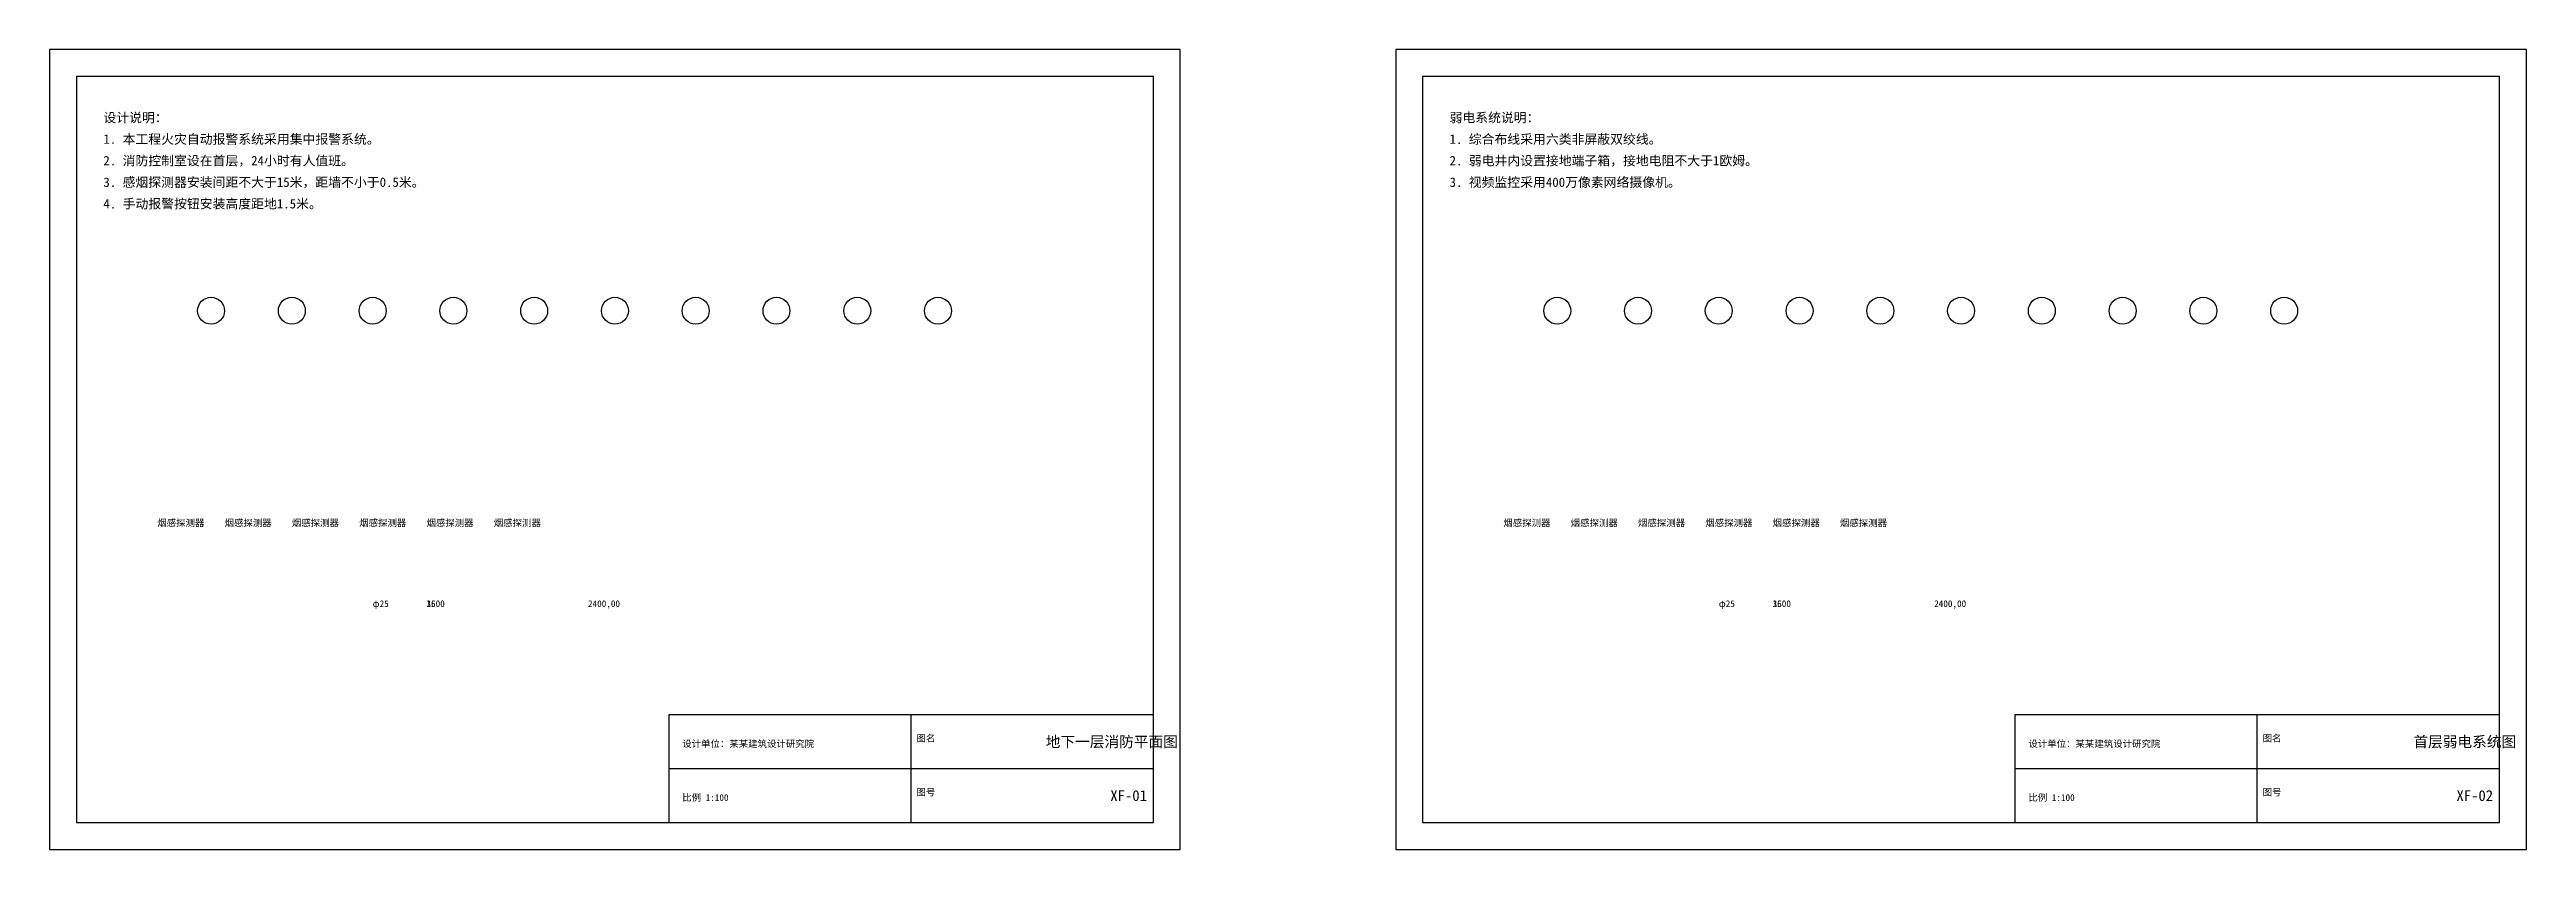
# Model space of a CAD drawing. Header units: metres. Extents: x 0 to 92000, y 0 to 29700.
import ezdxf

# ---------------------------------------------------------------- set-up
doc = ezdxf.new("R2010")
doc.units = ezdxf.units.M
doc.styles.add('CN', font='simsun.ttf')

# ---------------------------------------------------------------- blocks, each defined once
blk = doc.blocks.new('A3图框')
for p, q in [((320, 10), (320, 50)), ((230, 30), (410, 30))]:
    blk.add_line(p, q)
for points in [[(0, 0), (420, 0), (420, 297), (0, 297)], [(10, 10), (410, 10), (410, 287), (10, 287)], [(230, 10), (410, 10), (410, 50), (230, 50)]]:
    blk.add_lwpolyline(points, close=True)

msp = doc.modelspace()

# ---------------------------------------------------------------- linework, layer by layer
for centre in [(6000, 20000), (9000, 20000), (12000, 20000), (15000, 20000), (18000, 20000), (21000, 20000), (24000, 20000), (27000, 20000), (30000, 20000), (33000, 20000), (56000, 20000), (59000, 20000), (62000, 20000), (65000, 20000), (68000, 20000), (71000, 20000), (74000, 20000), (77000, 20000), (80000, 20000), (83000, 20000)]:
    msp.add_circle(centre, 500)

# ---------------------------------------------------------------- block references
at = {"xscale": 100, "yscale": 100}
for p in [(0, 0), (50000, 0)]:
    msp.add_blockref('A3图框', p, dxfattribs=at)

# ---------------------------------------------------------------- texts
at = {"style": 'CN'}
for s, height, p in [('设计说明：', 350, (2000, 27000)), ('弱电系统说明：', 350, (52000, 27000)), ('2. 消防控制室设在首层，24小时有人值班。', 350, (2000, 25400)), ('1. 本工程火灾自动报警系统采用集中报警系统。', 350, (2000, 26200)), ('2. 弱电井内设置接地端子箱，接地电阻不大于1欧姆。', 350, (52000, 25400)), ('1. 综合布线采用六类非屏蔽双绞线。', 350, (52000, 26200)), ('3. 感烟探测器安装间距不大于15米，距墙不小于0.5米。', 350, (2000, 24600)), ('3. 视频监控采用400万像素网络摄像机。', 350, (52000, 24600)), ('4. 手动报警按钮安装高度距地1.5米。', 350, (2000, 23800)), ('烟感探测器', 250, (4000, 12000)), ('烟感探测器', 250, (6500, 12000)), ('烟感探测器', 250, (9000, 12000)), ('烟感探测器', 250, (11500, 12000)), ('烟感探测器', 250, (14000, 12000)), ('烟感探测器', 250, (16500, 12000)), ('烟感探测器', 250, (54000, 12000)), ('烟感探测器', 250, (56500, 12000)), ('烟感探测器', 250, (59000, 12000)), ('烟感探测器', 250, (61500, 12000)), ('烟感探测器', 250, (64000, 12000)), ('烟感探测器', 250, (66500, 12000)), ('φ25', 250, (12000, 9000)), ('3600', 250, (14000, 9000)), ('1500', 250, (14000, 9000)), ('2400,00', 250, (20000, 9000)), ('φ25', 250, (62000, 9000)), ('3600', 250, (64000, 9000)), ('1500', 250, (64000, 9000)), ('2400,00', 250, (70000, 9000)), ('设计单位：某某建筑设计研究院', 250, (23500, 3800)), ('图名', 250, (32200, 4000)), ('地下一层消防平面图', 400, (37000, 3800)), ('设计单位：某某建筑设计研究院', 250, (73500, 3800)), ('图名', 250, (82200, 4000)), ('首层弱电系统图', 400, (87800, 3800)), ('比例 1:100', 250, (23500, 1800)), ('图号', 250, (32200, 2000)), ('XF-01', 400, (39400, 1800)), ('比例 1:100', 250, (73500, 1800)), ('图号', 250, (82200, 2000)), ('XF-02', 400, (89400, 1800))]:
    msp.add_text(s, height=height, dxfattribs=at).set_placement(p)

doc.saveas('drawing.dxf')
